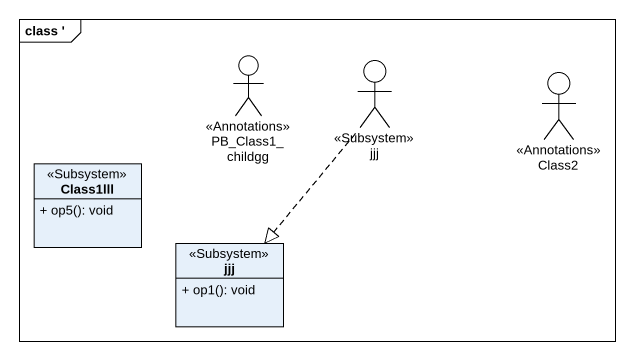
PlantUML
@startuml
mainframe class '
allowmixing
hide circle
hide empty members
skinparam classAttributeIconSize 0
actor PB_Class1_childgg <<Annotations>>
actor jjj <<Subsystem>>
actor Class2 <<Annotations>>
class Class1lll <<Subsystem>> {
  + op5(): void
}
class "jjj" as jjj_2 <<Subsystem>> {
  + op1(): void
}
jjj ..|> jjj_2
@enduml
